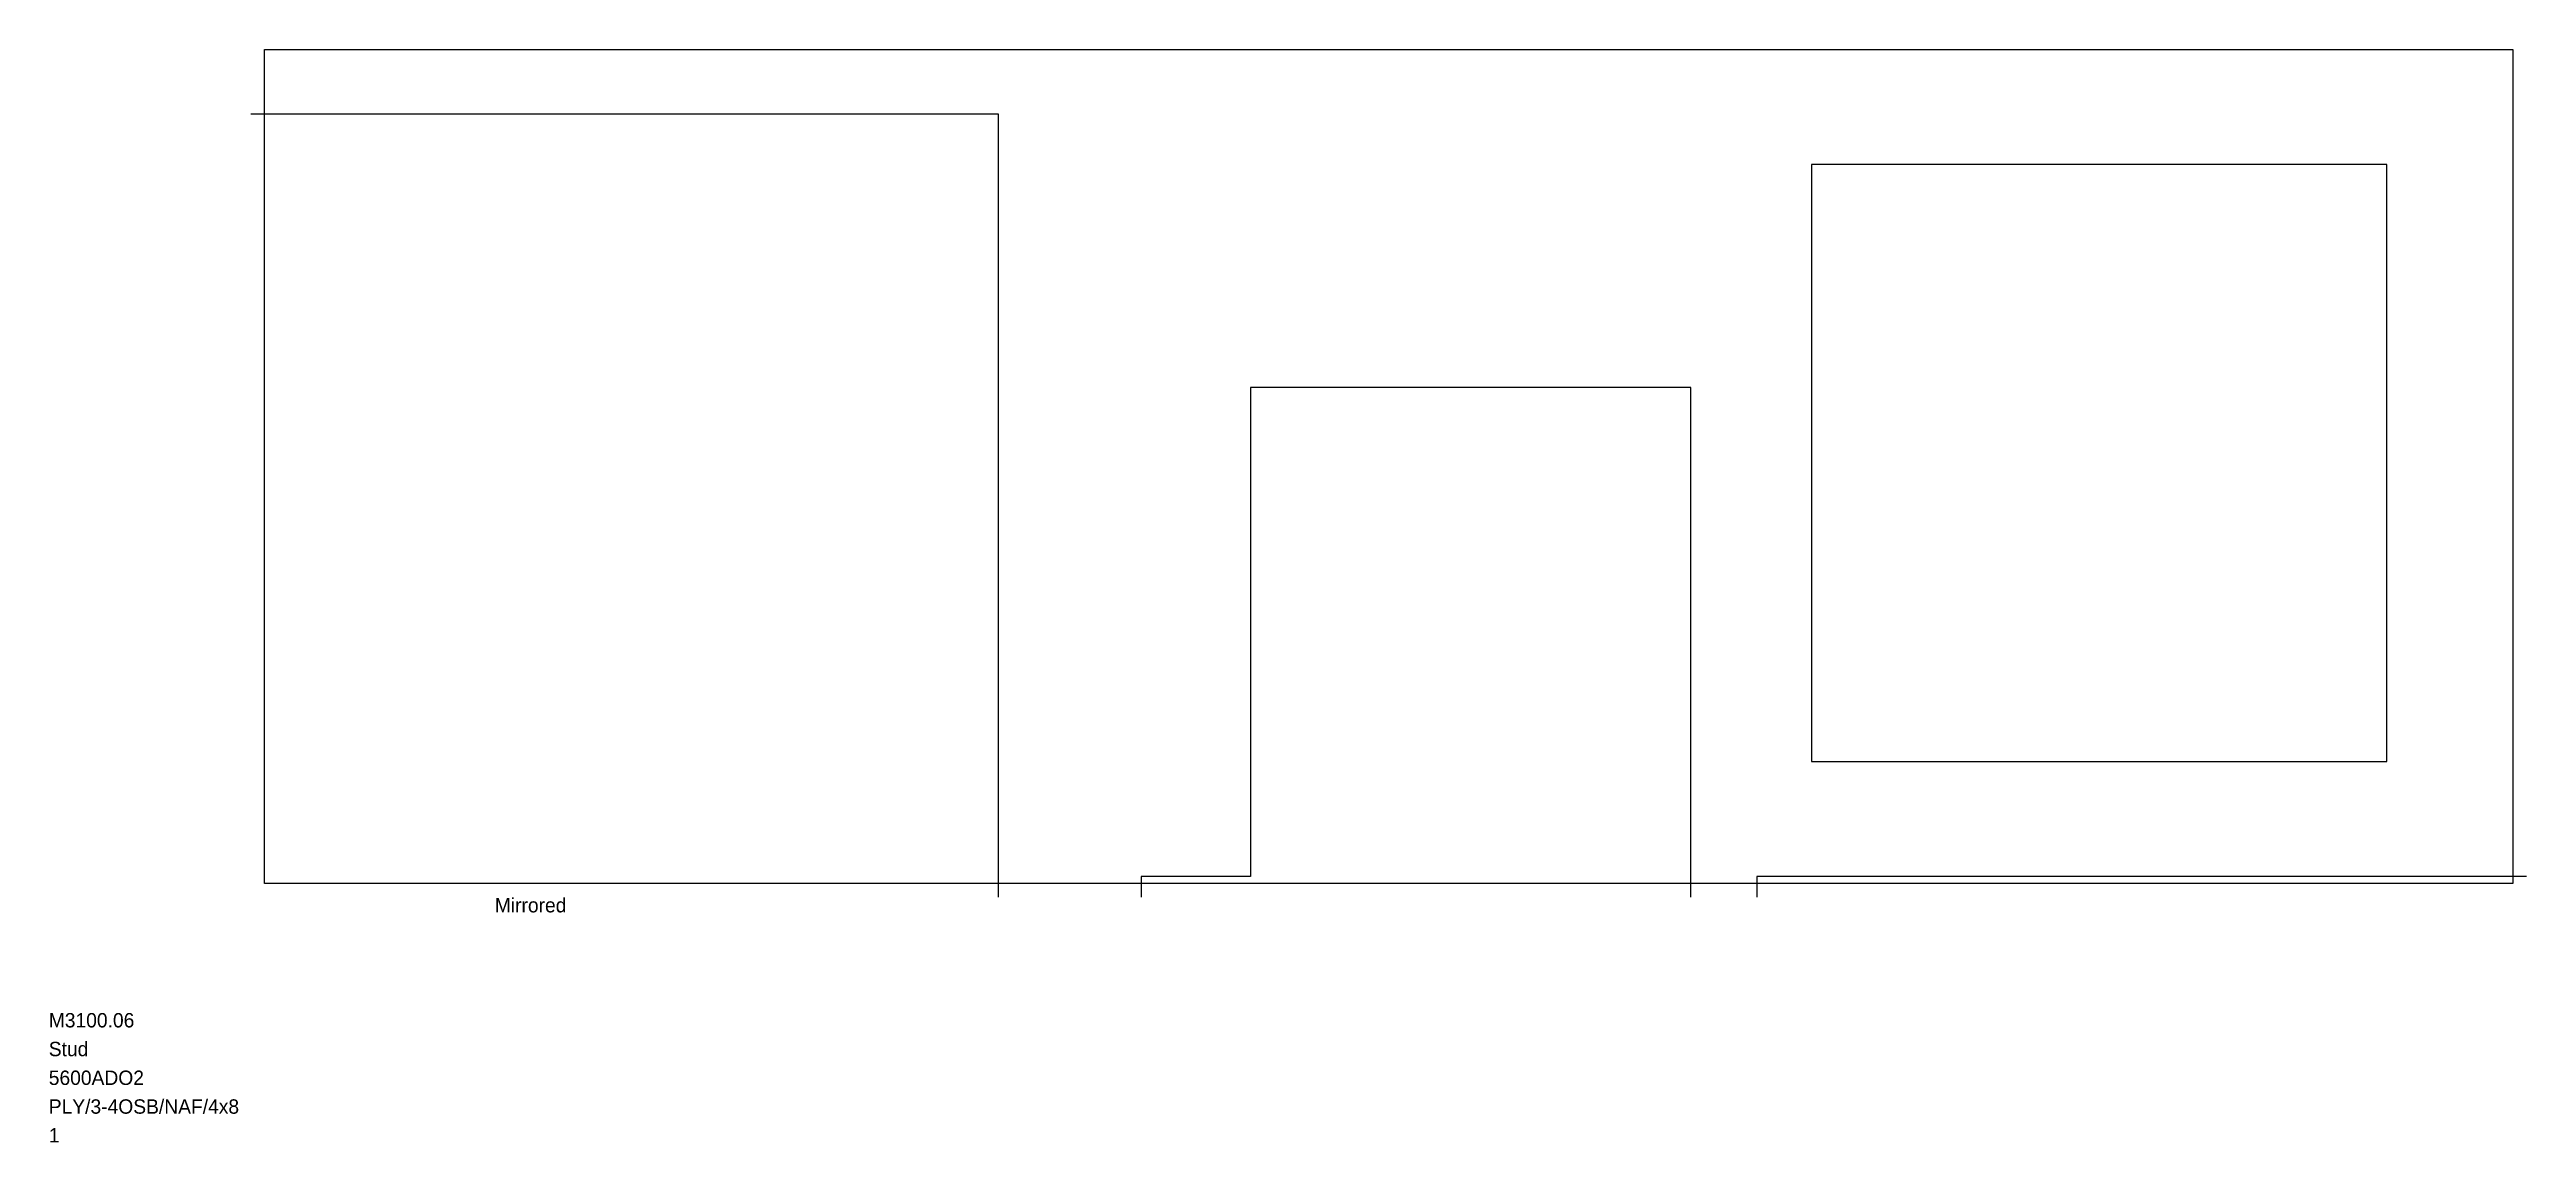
# Model space of a CAD drawing. Header units: metres. Extents: x -7.5 to 78.6, y -9 to 29.
import ezdxf

# ---------------------------------------------------------------- set-up
doc = ezdxf.new("R2010")
doc.units = ezdxf.units.M

msp = doc.modelspace()

# ---------------------------------------------------------------- linework, layer by layer
at = {"layer": 'BORDER_Z0P74', "color": 7}
msp.add_lwpolyline([(0, 0), (0, 29), (78.1304, 29), (78.1304, 0)], close=True, dxfattribs=at)
at = {"layer": 'ROUTE_Z0P75LT130RAMP', "color": 3}
for points in [[(25.5, -0.475), (25.5, -0.1), (25.5, 26.75), (-0.1, 26.75), (-0.475, 26.75)], [(73.755371, 13.624997), (73.755371, 14.624997), (73.755371, 24.999997), (53.753731, 24.999997), (53.753731, 4.249997), (73.755371, 4.249997), (73.755371, 14.624997)], [(49.566235, -0.475), (49.566235, -0.1), (49.566235, 17.25), (34.26422, 17.25), (34.26422, 0.25), (30.465936, 0.25), (30.465936, -0.1), (30.465936, -0.475)], [(78.60537, 0.25), (78.23037, 0.25), (51.85569, 0.25), (51.85569, -0.1), (51.85569, -0.475)]]:
    msp.add_lwpolyline(points, dxfattribs=at)

# ---------------------------------------------------------------- texts
at = {"layer": 'DESCRIPTION', "color": 1}
msp.add_text('Stud', height=0.5, dxfattribs=at).set_placement((-7.5, -6))
at = {"layer": 'FILENAME', "color": 1}
msp.add_text('5600ADO2', height=0.5, dxfattribs=at).set_placement((-7.5, -7))
at = {"layer": 'ITEMNUMBER', "color": 1}
msp.add_text('M3100.06', height=0.5, dxfattribs=at).set_placement((-7.5, -5))
at = {"layer": 'MATERIALNAME', "color": 1}
msp.add_text('PLY/3-4OSB/NAF/4x8', height=0.5, dxfattribs=at).set_placement((-7.5, -8))
at = {"layer": 'Qty', "color": 1}
msp.add_text('1', height=0.5, dxfattribs=at).set_placement((-7.5, -9))
at = {"layer": 'RUNFIELD', "color": 1}
msp.add_text('Mirrored', height=0.5, dxfattribs=at).set_placement((8, -1))

doc.saveas('drawing.dxf')
